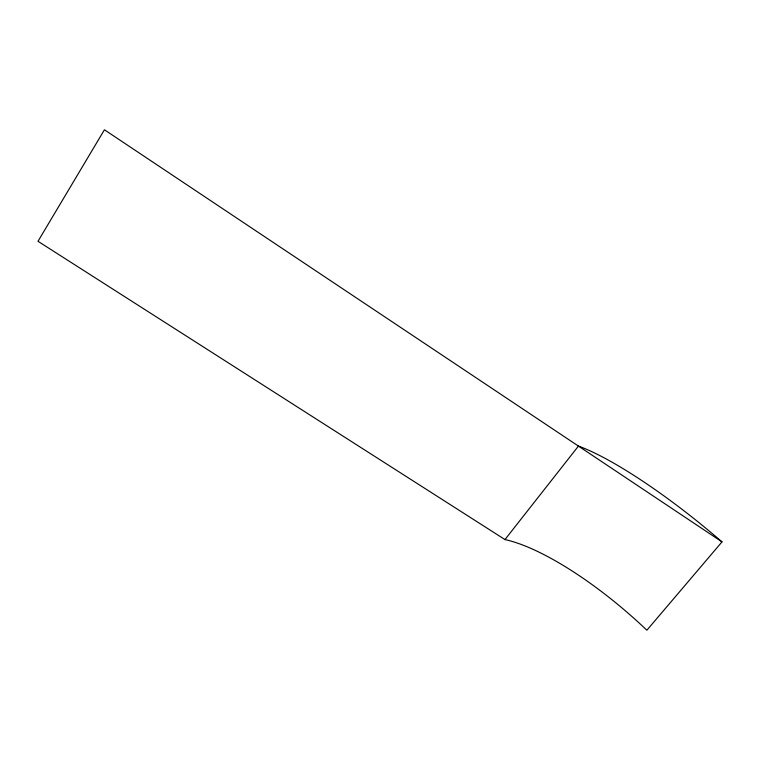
<?xml version="1.0" encoding="UTF-8"?>
<svg xmlns="http://www.w3.org/2000/svg" width="760" height="760" viewBox="0 0 760 760"><rect width="100%" height="100%" fill="white"/><g stroke="black" fill="none" stroke-linecap="round" stroke-linejoin="round"><path stroke-width="1.14" d="M504.972 539.572L578.445 446.082A165.832 32.243 39.1 0 1 722 541.88L646.874 630.22A160.911 48.041 40.9 0 0 504.972 539.572L38 241.291L104.433 129.78L722 541.88"/></g></svg>
